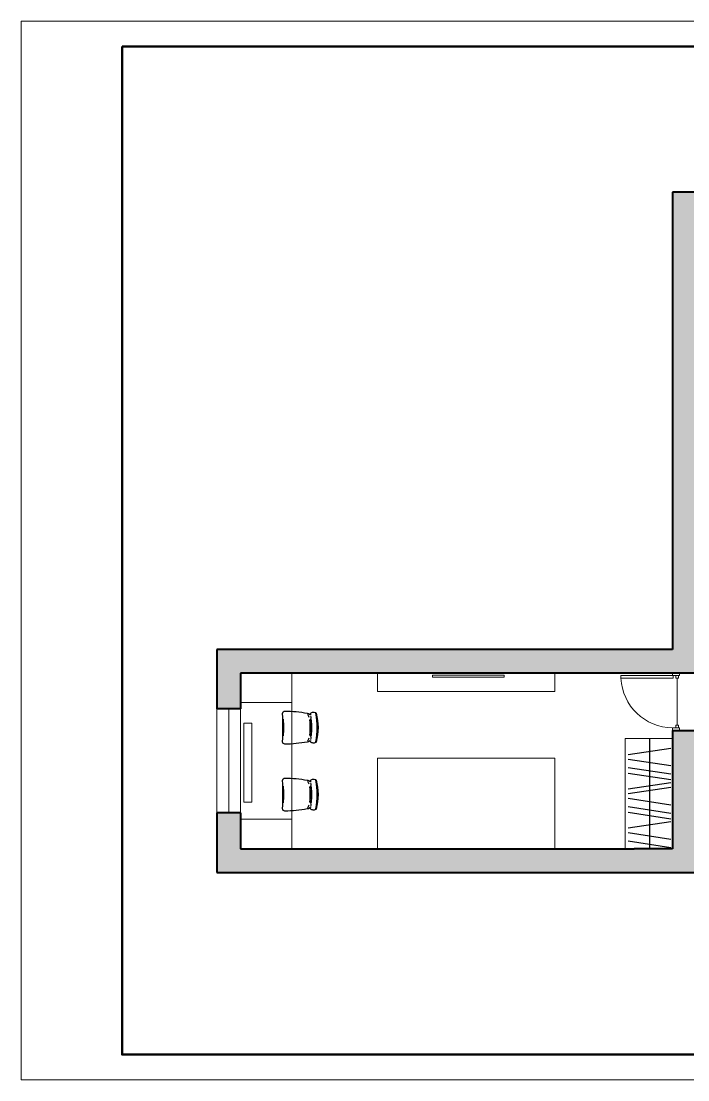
# Model space of a CAD drawing. Header units: millimetres. Extents: x -113694 to 67403, y -186630 to 63734.
# Drawn here: x -47541 to -39083, y -186489 to -173050 of the extents above; entities that cross this region are included whole.
import ezdxf

# ---------------------------------------------------------------- set-up
doc = ezdxf.new("R2010")
doc.units = ezdxf.units.MM
doc.linetypes.add('ACAD_ISO03W100', pattern=[30, 12, -18])
for name, color, linetype, lineweight in [('0.5', 7, 'Continuous', 50), ('01 прерыпистая', 150, 'ACAD_ISO03W100', 20), ('DVERI', 11, 'Continuous', 13), ('LEST', 32, 'Continuous', 15), ('MEBLEA', 5, 'Continuous', 18), ('STEN', 7, 'Continuous', 40)]:
    doc.layers.add(name, color=color, linetype=linetype, lineweight=lineweight)
doc.layers.add('mebel', color=5, linetype='Continuous')

# ---------------------------------------------------------------- blocks, each defined once
blk = doc.blocks.new('*U300')
at = {"color": 132, "lineweight": 13}
for p, q in [((34, 45), (0, 45)), ((0, 45), (0, -45)), ((34, -37), (34, 45)), ((68, 14), (679, 14)), ((679, 31), (679, -3)), ((713, 31), (679, 31)), ((713, -3), (713, 31)), ((747, 45), (747, -45)), ((0, -45), (34, -45)), ((679, -3), (713, -3)), ((747, -45), (713, -45)), ((679, -715), (713, -715))]:
    blk.add_line(p, q, dxfattribs=at)
at = {"color": 132, "lineweight": 13, "extrusion": (0, 0, -1)}
for p, q in [((34, -3), (34, 31)), ((34, 31), (68, 31)), ((68, 31), (68, -3)), ((713, -45), (713, 45)), ((713, 45), (747, 45)), ((68, -3), (34, -3)), ((679, -37), (679, -715)), ((713, -37), (679, -37)), ((713, -715), (713, -37))]:
    blk.add_line(p, q, dxfattribs=at)
at = {"color": 132, "lineweight": 13}
blk.add_arc((714, -36), 680, 180.7498, 267.0036, dxfattribs=at)

msp = doc.modelspace()

# ---------------------------------------------------------------- hatches: boundary and pattern name
at = {"layer": 'mebel'}
h = msp.add_hatch(color=256, dxfattribs=at)
h.set_gradient(color1=(147, 149, 152), color2=(147, 149, 152), tint=1)
h.paths.add_polyline_path([(-33005.8, -182978), (-33305.8, -182978), (-33305.8, -183560), (-35627.3, -183560), (-36527.3, -183563.8), (-36928.2, -183565.6), (-36928.2, -183565.2), (-36940.8, -183560), (-37948.8, -183560), (-38376.8, -183560), (-38976.8, -183560), (-38976.8, -182055), (-39276.8, -182055), (-39276.8, -183555), (-39761.8, -183555), (-44757.8, -183555), (-44757.8, -183181.7), (-44757.8, -183100), (-45057.8, -183100), (-45057.8, -183855), (-33005.8, -183855)])
h.paths.add_polyline_path([(-38976.8, -175622), (-38876.8, -175622), (-38876.8, -175222), (-39276.8, -175222), (-39276.8, -181025), (-42449.7, -181025), (-42449.7, -181325), (-40768.3, -181325), (-38976.8, -181325)])
h.paths.add_polyline_path([(-42449.7, -181025), (-45057.8, -181025), (-45057.8, -181780), (-44757.8, -181780), (-44757.8, -181325), (-42449.7, -181325)])
h.paths.add_polyline_path([(-33005.8, -175222), (-38091.8, -175222), (-38091.8, -175622), (-37845.8, -175622), (-37845.8, -176555.3), (-37745.8, -176555.3), (-37745.8, -175465), (-35890.8, -175465), (-35890.8, -177050), (-35530.8, -177050), (-35530.8, -175474), (-34094.4, -175474), (-34094.4, -175471.5), (-33495.7, -175474), (-33305.8, -175474), (-33305.8, -176098), (-33005.8, -176098)])
h.paths.add_polyline_path([(-37745.8, -177469), (-37745.8, -177255.3), (-37829.8, -177255.3), (-37845.8, -177255.3), (-37845.8, -177919), (-37745.8, -177919)])
h.paths.add_polyline_path([(-34930.8, -177919), (-37845.8, -177919), (-37845.8, -178019), (-37295.8, -178019), (-34930.8, -178019), (-34930.8, -177979)])
h.paths.add_polyline_path([(-37195.8, -178019), (-37295.8, -178019), (-37295.8, -178919), (-37295.8, -179019), (-37195.8, -179019)])
h.paths.add_polyline_path([(-35530.8, -177050), (-35630.8, -177050), (-35630.8, -177919), (-35530.8, -177919)])
h.paths.add_polyline_path([(-37295.8, -178919), (-37845.8, -178919), (-37845.8, -179019), (-37295.8, -179019)])
h.paths.add_polyline_path([(-37295.8, -180087), (-37845.8, -180087), (-37845.8, -180187), (-37295.8, -180187)])
h.paths.add_polyline_path([(-37195.8, -180087), (-37295.8, -180087), (-37295.8, -180187), (-37295.8, -181087), (-37195.8, -181087)])
h.paths.add_polyline_path([(-33005.8, -180600), (-33305.8, -180600), (-33305.8, -181087), (-37845.8, -181087), (-37845.8, -181187), (-33305.8, -181187), (-33305.8, -181659), (-33005.8, -181659)])
h.paths.add_polyline_path([(-33305.8, -177919), (-33430.8, -177919), (-33430.8, -178019), (-33305.8, -178019)])
h.paths.add_polyline_path([(-33005.8, -177243), (-33305.8, -177243), (-33305.8, -178019), (-33305.8, -178486), (-33005.8, -178486)])
h.paths.add_polyline_path([(-31822.8, -178154), (-33005.8, -178154), (-33005.8, -178386), (-31822.8, -178386)])
h.paths.add_polyline_path([(-30091.8, -175509), (-33005.8, -175509), (-33005.8, -175709), (-30291.8, -175709), (-30291.8, -176179), (-30091.8, -176179)])
h.paths.add_polyline_path([(-30091.8, -177886), (-30291.8, -177886), (-30291.8, -178154), (-31016.8, -178154), (-31016.8, -178406.1), (-30291.8, -178406.1), (-30291.8, -178725.1), (-30091.8, -178725.1)])
h.paths.add_polyline_path([(-30091.8, -180477.1), (-30291.8, -180477.1), (-30291.8, -181277.1), (-30091.8, -181277.1)])
h.paths.add_polyline_path([(-30091.8, -183070.1), (-30291.8, -183070.1), (-30291.8, -183462.1), (-33005.8, -183462.1), (-33005.8, -183662.1), (-30091.8, -183662.1)])
h.paths.add_polyline_path([(-32708.8, -181290), (-33005.8, -181290), (-33005.8, -181582), (-32708.8, -181582)])
h.paths.add_polyline_path([(-37745.8, -182055), (-38976.8, -182055), (-38976.8, -182155), (-38815.6, -182155), (-37745.8, -182155)])

# ---------------------------------------------------------------- linework, layer by layer
at = {"layer": '0.5', "linetype": 'ByBlock', "lineweight": 50}
msp.add_lwpolyline([(-46261, -173370.3), (-28855, -173370.3), (-28855, -186168.8), (-46261, -186168.8), (-46261, -173370.3)], dxfattribs=at)
at = {"layer": '01 прерыпистая', "color": 7, "linetype": 'ByBlock', "ltscale": 5, "true_color": 0xffffff}
msp.add_lwpolyline([(-47540.8, -173050.3), (-28535, -173050.3), (-28535, -186488.8), (-47540.8, -186488.8), (-47540.8, -173050.3)], dxfattribs=at)
at = {"layer": 'LEST'}
for p, q in [((-45057.8, -181780), (-45057.8, -183100)), ((-44907.8, -181780), (-44907.8, -183100)), ((-44757.8, -181780), (-44757.8, -183100))]:
    msp.add_line(p, q, dxfattribs=at)
at = {"layer": 'mebel'}
for p, q in [((-39570.2, -182155), (-39570.2, -183560)), ((-39300.2, -182281.1), (-39840.2, -182363.1)), ((-39300.2, -182503.6), (-39840.2, -182421.6)), ((-39300.2, -182609.6), (-39840.2, -182527.6)), ((-39300.2, -182681.1), (-39840.2, -182599.1)), ((-39300.2, -182717), (-39840.2, -182799)), ((-39300.2, -182777.9), (-39840.2, -182859.9)), ((-39300.2, -183000.4), (-39840.2, -182918.4)), ((-39300.2, -183106.4), (-39840.2, -183024.4)), ((-39300.2, -183177.9), (-39840.2, -183095.9)), ((-39300.2, -183213.8), (-39840.2, -183295.8)), ((-39300.2, -183436.3), (-39840.2, -183354.3)), ((-39300.2, -183542.3), (-39840.2, -183460.3))]:
    msp.add_line(p, q, dxfattribs=at)
for points in [[(-43824.7, -182214.2, -0.0970161), (-43843.9, -182213, -0.0618007), (-43862.1, -182205.8, -0.2174275), (-43870.8, -182188.1), (-43882.5, -182186.1, -0.1398976), (-43885.3, -182190.8, -0.092124), (-43897.3, -182197.1, -0.0270342), (-43910.8, -182200.5, -0.0476808), (-44193.8, -182228.1, -0.4217722), (-44223.9, -182197.4, 0.0119696), (-44223.9, -181838.8, -0.4217722), (-44193.8, -181808.1, -0.0476808), (-43910.8, -181835.7, -0.0270342), (-43897.3, -181839.1, -0.092124), (-43885.3, -181845.4, -0.1398976), (-43882.5, -181850.1), (-43870.8, -181848.1, -0.2174275), (-43862.1, -181830.4, -0.0618007), (-43843.9, -181823.2, -0.0970161), (-43824.7, -181822), (-43805.6, -181827.6, -0.2596177), (-43798.8, -181834.5, -0.1355938), (-43798.8, -182201.7, -0.2596177), (-43805.6, -182208.6)], [(-43824.7, -183064, -0.0970161), (-43843.9, -183062.8, -0.0618007), (-43862.1, -183055.6, -0.2174275), (-43870.8, -183037.8), (-43882.5, -183035.9, -0.1398976), (-43885.3, -183040.6, -0.092124), (-43897.3, -183046.9, -0.0270342), (-43910.8, -183050.3, -0.0476808), (-44193.8, -183077.9, -0.4217722), (-44223.9, -183047.2, 0.0119696), (-44223.9, -182688.6, -0.4217722), (-44193.8, -182657.9, -0.0476808), (-43910.8, -182685.4, -0.0270342), (-43897.3, -182688.8, -0.092124), (-43885.3, -182695.1, -0.1398976), (-43882.5, -182699.9), (-43870.8, -182697.9, -0.2174275), (-43862.1, -182680.2, -0.0618007), (-43843.9, -182672.9, -0.0970161), (-43824.7, -182671.8), (-43805.6, -182677.4, -0.2596177), (-43798.8, -182684.3, -0.1355938), (-43798.8, -183051.4, -0.2596177), (-43805.6, -183058.4)]]:
    msp.add_lwpolyline(points, format="xyb", close=True, dxfattribs=at)
for points in [[(-43882.2, -182182.9, -0.0791527), (-43882.5, -182186.1, -0.0791527)], [(-43882.2, -183032.7, -0.0791527), (-43882.5, -183035.9, -0.0791527)]]:
    msp.add_lwpolyline(points, format="xyb", dxfattribs=at)
for centre, radius, start, end in [((-45220.9, -182018.1), 1013, 353.99312, 6.00688), ((-43981.7, -181914), 96.9, 15.63838, 40.5018), ((-43892.2, -181852.7), 10.1, 356.49997, 14.60269), ((-43867.8, -181924.1), 10, 6.31084, 186.31084), ((-44718, -182018.1), 845.4, 353.68916, 6.31084), ((-43865.4, -181923.8), 10, 103.31648, 186.31084), ((-44718, -182018.1), 847.8, 353.68916, 6.31084), ((-43847, -181848.8), 23.8, 178.28235, 194.26067), ((-44226.9, -181950.6), 369.5, 7.69879, 12.86566), ((-44718, -182018.1), 865.4, 353.68916, 6.31084), ((-44655.6, -182018.1), 870.4, 347.91782, 12.08218), ((-43981.7, -182122.2), 96.9, 319.4982, 344.36162), ((-43867.8, -182112.1), 10, 173.68916, 353.68916), ((-43865.4, -182112.4), 10, 173.68916, 256.68352), ((-43847, -182187.4), 23.8, 165.73933, 181.71765), ((-44226.9, -182085.6), 369.5, 347.13434, 352.30121), ((-45220.9, -182867.9), 1013, 353.99312, 6.00688), ((-43981.7, -182763.7), 96.9, 15.63838, 40.5018), ((-43892.2, -182702.4), 10.1, 356.49997, 14.60269), ((-43847, -182698.6), 23.8, 178.28235, 194.26067), ((-44226.9, -182800.4), 369.5, 7.69879, 12.86566), ((-44655.6, -182867.9), 870.4, 347.91782, 12.08218), ((-43867.8, -182773.8), 10, 6.31084, 186.31084), ((-44718, -182867.9), 845.4, 353.68916, 6.31084), ((-43865.4, -182773.6), 10, 103.31648, 186.31084), ((-44718, -182867.9), 847.8, 353.68916, 6.31084), ((-44718, -182867.9), 865.4, 353.68916, 6.31084), ((-43981.7, -182972), 96.9, 319.4982, 344.36162), ((-43867.8, -182961.9), 10, 173.68916, 353.68916), ((-43865.4, -182962.2), 10, 173.68916, 256.68352), ((-43847, -183037.1), 23.8, 165.73933, 181.71765), ((-44226.9, -182935.3), 369.5, 347.13434, 352.30121)]:
    msp.add_arc(centre, radius, start, end, dxfattribs=at)
at = {"layer": 'MEBLEA'}
for p, q in [((-44107.8, -181325), (-44107.8, -183555)), ((-39876.8, -182155), (-39876.8, -183560)), ((-39876.8, -182155), (-39276.8, -182155))]:
    msp.add_line(p, q, dxfattribs=at)
for points in [[(-44107.8, -181698.2), (-44757.8, -181698.2), (-44757.8, -181325), (-44107.8, -181325)], [(-43018.3, -181325), (-40768.3, -181325), (-40768.3, -181559.8), (-43018.3, -181559.8)], [(-42322.9, -181353.2), (-41412.6, -181353.2), (-41412.6, -181378), (-42322.9, -181378)], [(-44107.8, -183555), (-44757.8, -183555), (-44757.8, -183181.7), (-44107.8, -183181.7)]]:
    msp.add_lwpolyline(points, close=True, dxfattribs=at)
for points in [[(-44713.9, -181962.5), (-44613.9, -181962.5), (-44613.9, -182962.5), (-44713.9, -182962.5), (-44713.9, -181962.5)], [(-43018.3, -183555), (-43018.3, -182405), (-40768.3, -182405), (-40768.3, -183555), (-43018.3, -183555)]]:
    msp.add_lwpolyline(points, dxfattribs=at)
at = {"layer": 'STEN'}
for p, q in [((-38876.8, -175222), (-39276.8, -175222)), ((-39276.8, -175222), (-39276.8, -181025)), ((-39276.8, -181025), (-45057.8, -181025)), ((-45057.8, -181025), (-45057.8, -181780)), ((-38976.8, -181325), (-44757.8, -181325)), ((-44757.8, -181325), (-44757.8, -181780)), ((-44757.8, -181780), (-45057.8, -181780)), ((-39276.8, -182055), (-39276.8, -183555)), ((-39276.8, -182055), (-37745.8, -182055)), ((-44757.8, -183100), (-45057.8, -183100)), ((-45057.8, -183100), (-45057.8, -183855)), ((-44757.8, -183100), (-44757.8, -183555)), ((-44757.8, -183555), (-39761.8, -183555)), ((-39276.8, -183555), (-39761.8, -183555)), ((-45057.8, -183855), (-33005.8, -183855))]:
    msp.add_line(p, q, dxfattribs=at)

# ---------------------------------------------------------------- block references
at = {"layer": 'DVERI', "xscale": -0.9777777777397442, "yscale": 0.9777777777397442, "zscale": 0.9777777777397442, "rotation": 270}
msp.add_blockref('*U300', (-39233, -182055), dxfattribs=at)

doc.saveas('drawing.dxf')
